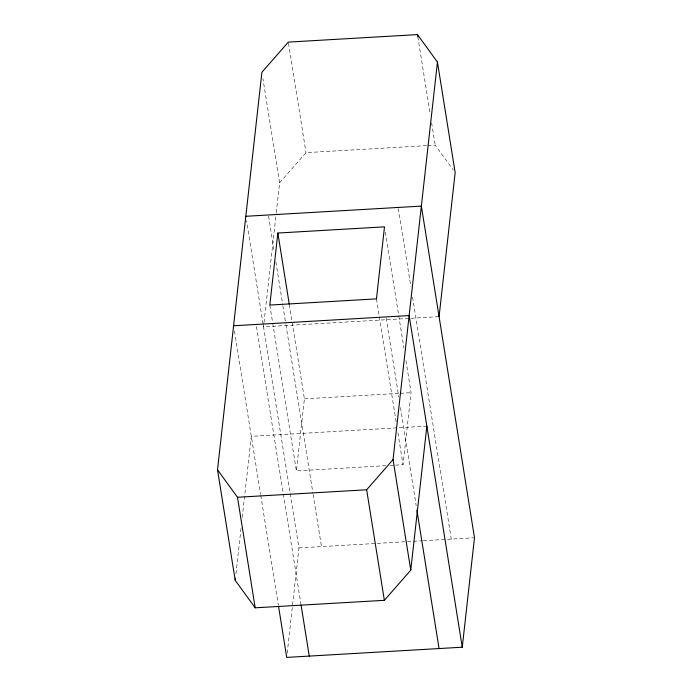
<?xml version="1.0" encoding="UTF-8"?>
<svg xmlns="http://www.w3.org/2000/svg" width="692" height="692" viewBox="0 0 692 692"><rect width="100%" height="100%" fill="white"/><g stroke="black" fill="none" stroke-linecap="round" stroke-linejoin="round"><path stroke-width="0.52" stroke-dasharray="3.46 2.59" d="M235.937 573.953L241.058 528.074M242.252 517.4L251.308 436.315L425.77 426.185M263.886 323.64L263.531 326.84L409.993 318.337M264.007 322.576L276.16 213.742M276.281 212.678L279.611 182.8L262.925 78.629M385.781 465.69L296.375 470.88L304.419 398.86L289.438 305.319M287.197 653.11L298.944 547.926L246.508 220.549M395.478 465.128L403.021 464.687L411.057 392.667L405.607 358.655M279.611 182.8L306.011 152.647L426.575 145.64M427.656 145.579L435.19 145.147L453.286 170.033M411.074 318.277L439.074 316.651M304.419 398.86L399.206 393.35M400.287 393.29L411.057 392.667M390.089 465.439L394.397 465.188M298.944 547.926L376.197 543.445M377.27 543.384L422.328 540.763M423.409 540.703L473.432 537.796M417.821 36.728L430.078 113.254M431.609 122.821L435.19 145.147M398.35 208.517L410.823 286.358M412.527 297.024L451.305 539.085M385.349 232.166L403.912 348.024M386.127 317.991L398.765 396.897M400.478 407.562L416.186 505.662M376.457 298.875L396.205 422.172M397.909 432.803L403.021 464.687M288.478 43.163L306.011 152.647M268.531 216.051L274.162 251.248M275.874 261.905L282.708 304.558M282.872 305.63L285.779 323.752M285.952 324.825L312.94 493.301M313.104 494.365L321.477 546.619M269.819 305.06L272.544 322.065M272.709 323.129L296.375 470.88M256.473 326.589L283.123 492.938M283.296 494.01L300.882 603.839M234.45 331.087L260.59 494.252M260.754 495.316L278.348 605.145"/><path stroke-width="1.04" d="M426.852 426.125L410.763 570.165L384.363 600.319L255.192 607.818L235.219 580.354L217.513 469.807L261.905 72.253L288.305 42.1L417.484 34.6L437.448 62.064L455.154 172.602L439.074 316.651M235.219 580.354L235.462 578.218M277.855 233.04L269.819 305.06L376.457 298.875L384.501 226.846L277.855 233.04L289.265 304.255M410.763 570.165L393.056 459.618L437.448 62.064M278.521 606.218L286.722 657.4L462.256 647.21L474.487 537.736L421.367 206.104L245.824 216.293M217.513 469.807L237.486 497.271L366.656 489.772L393.056 459.618M233.602 325.768L409.145 315.578L462.256 647.21M417.484 34.6L417.821 36.728M416.869 509.926L439.074 648.551M366.656 489.772L384.363 600.319M301.055 604.903L309.255 656.094M237.486 497.271L255.192 607.818"/></g></svg>
